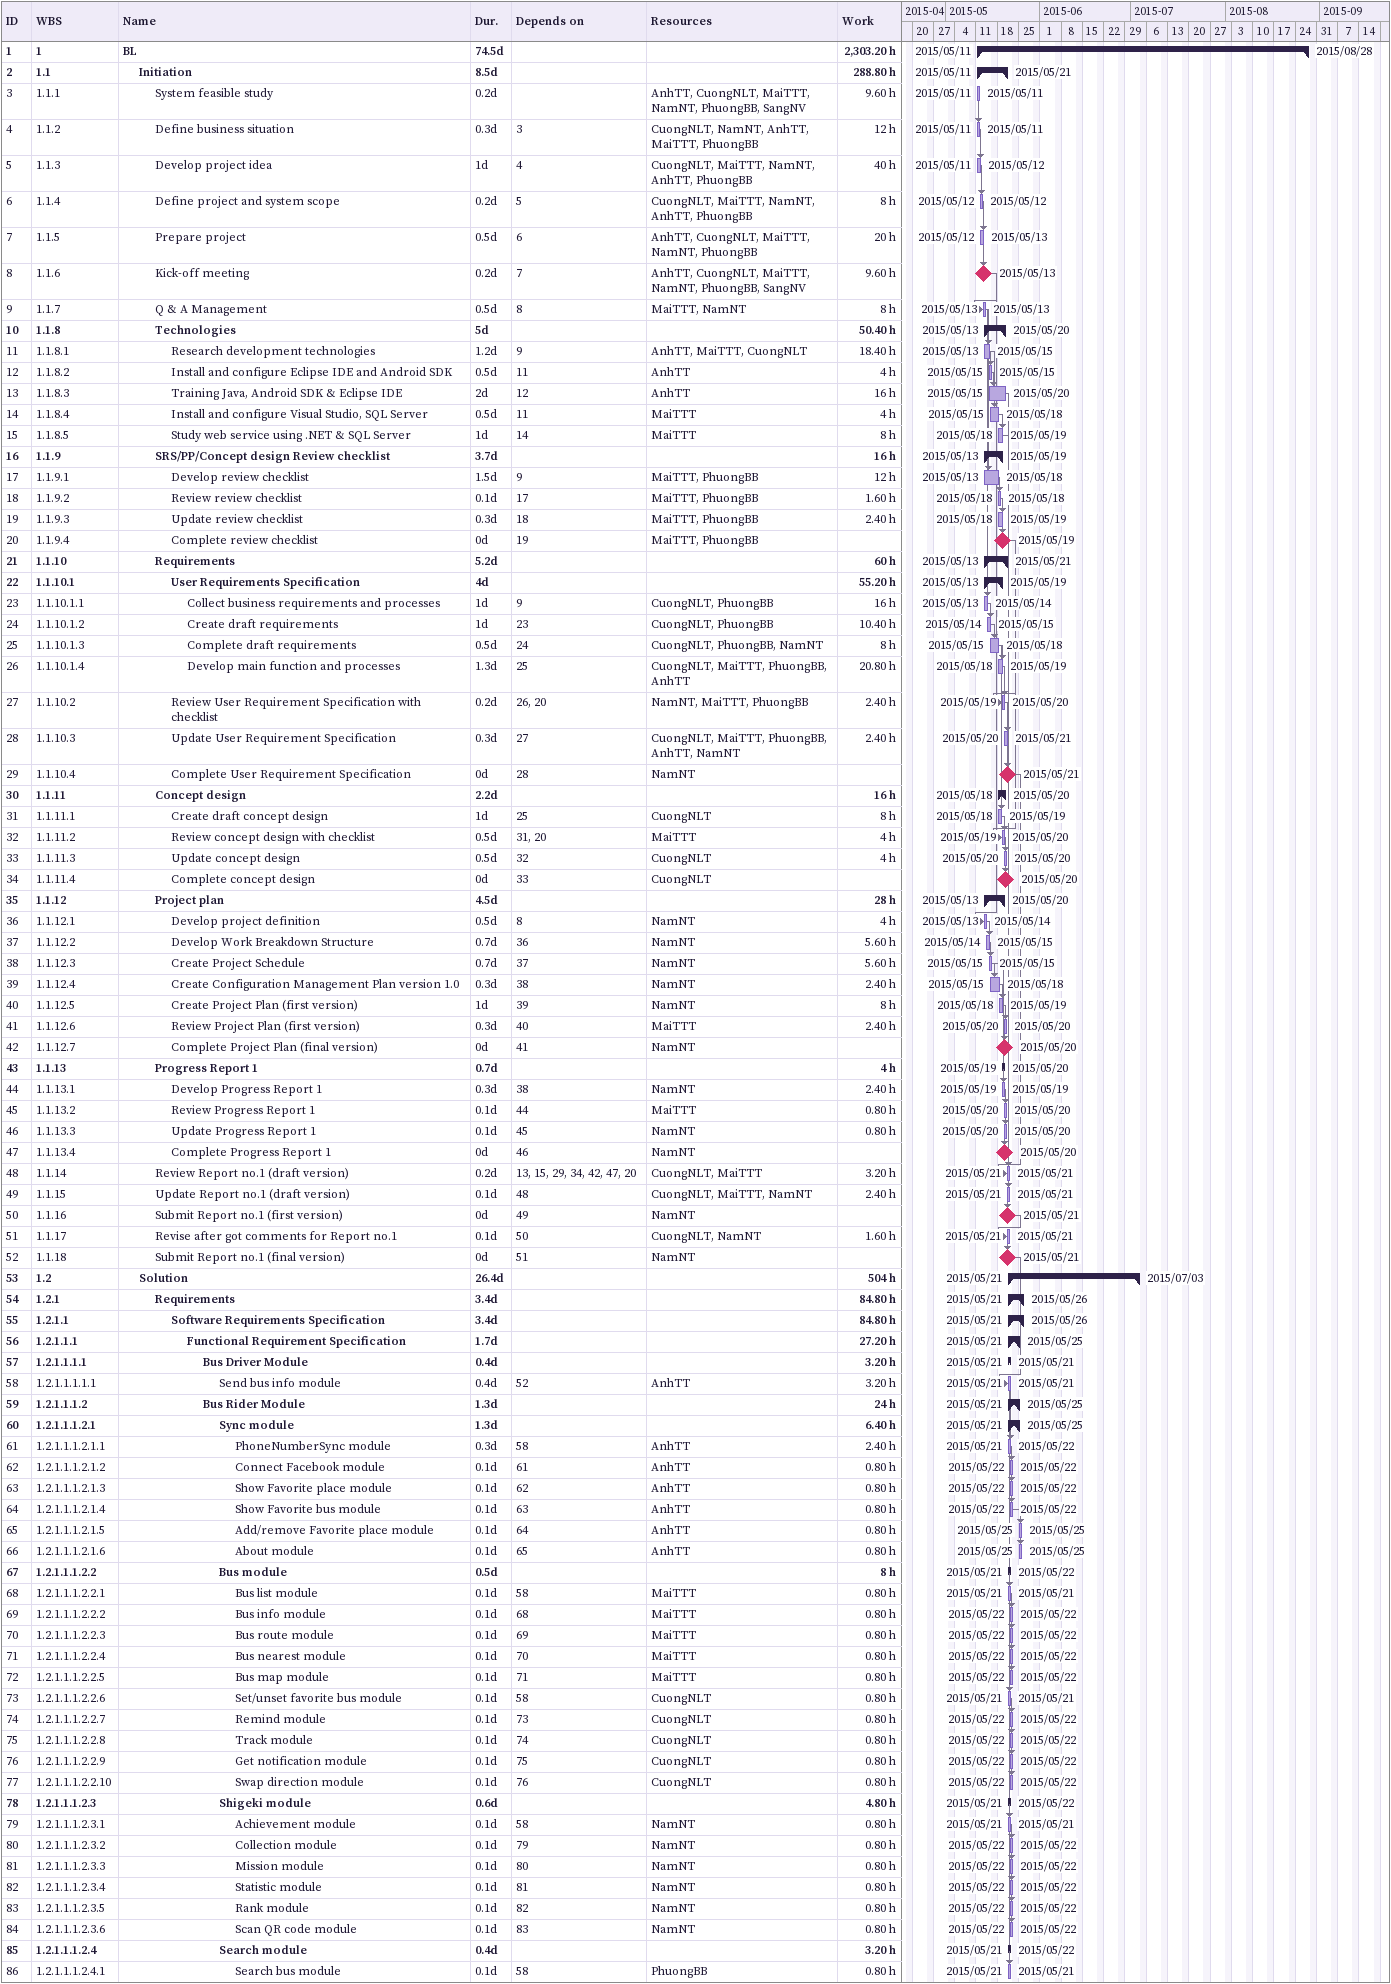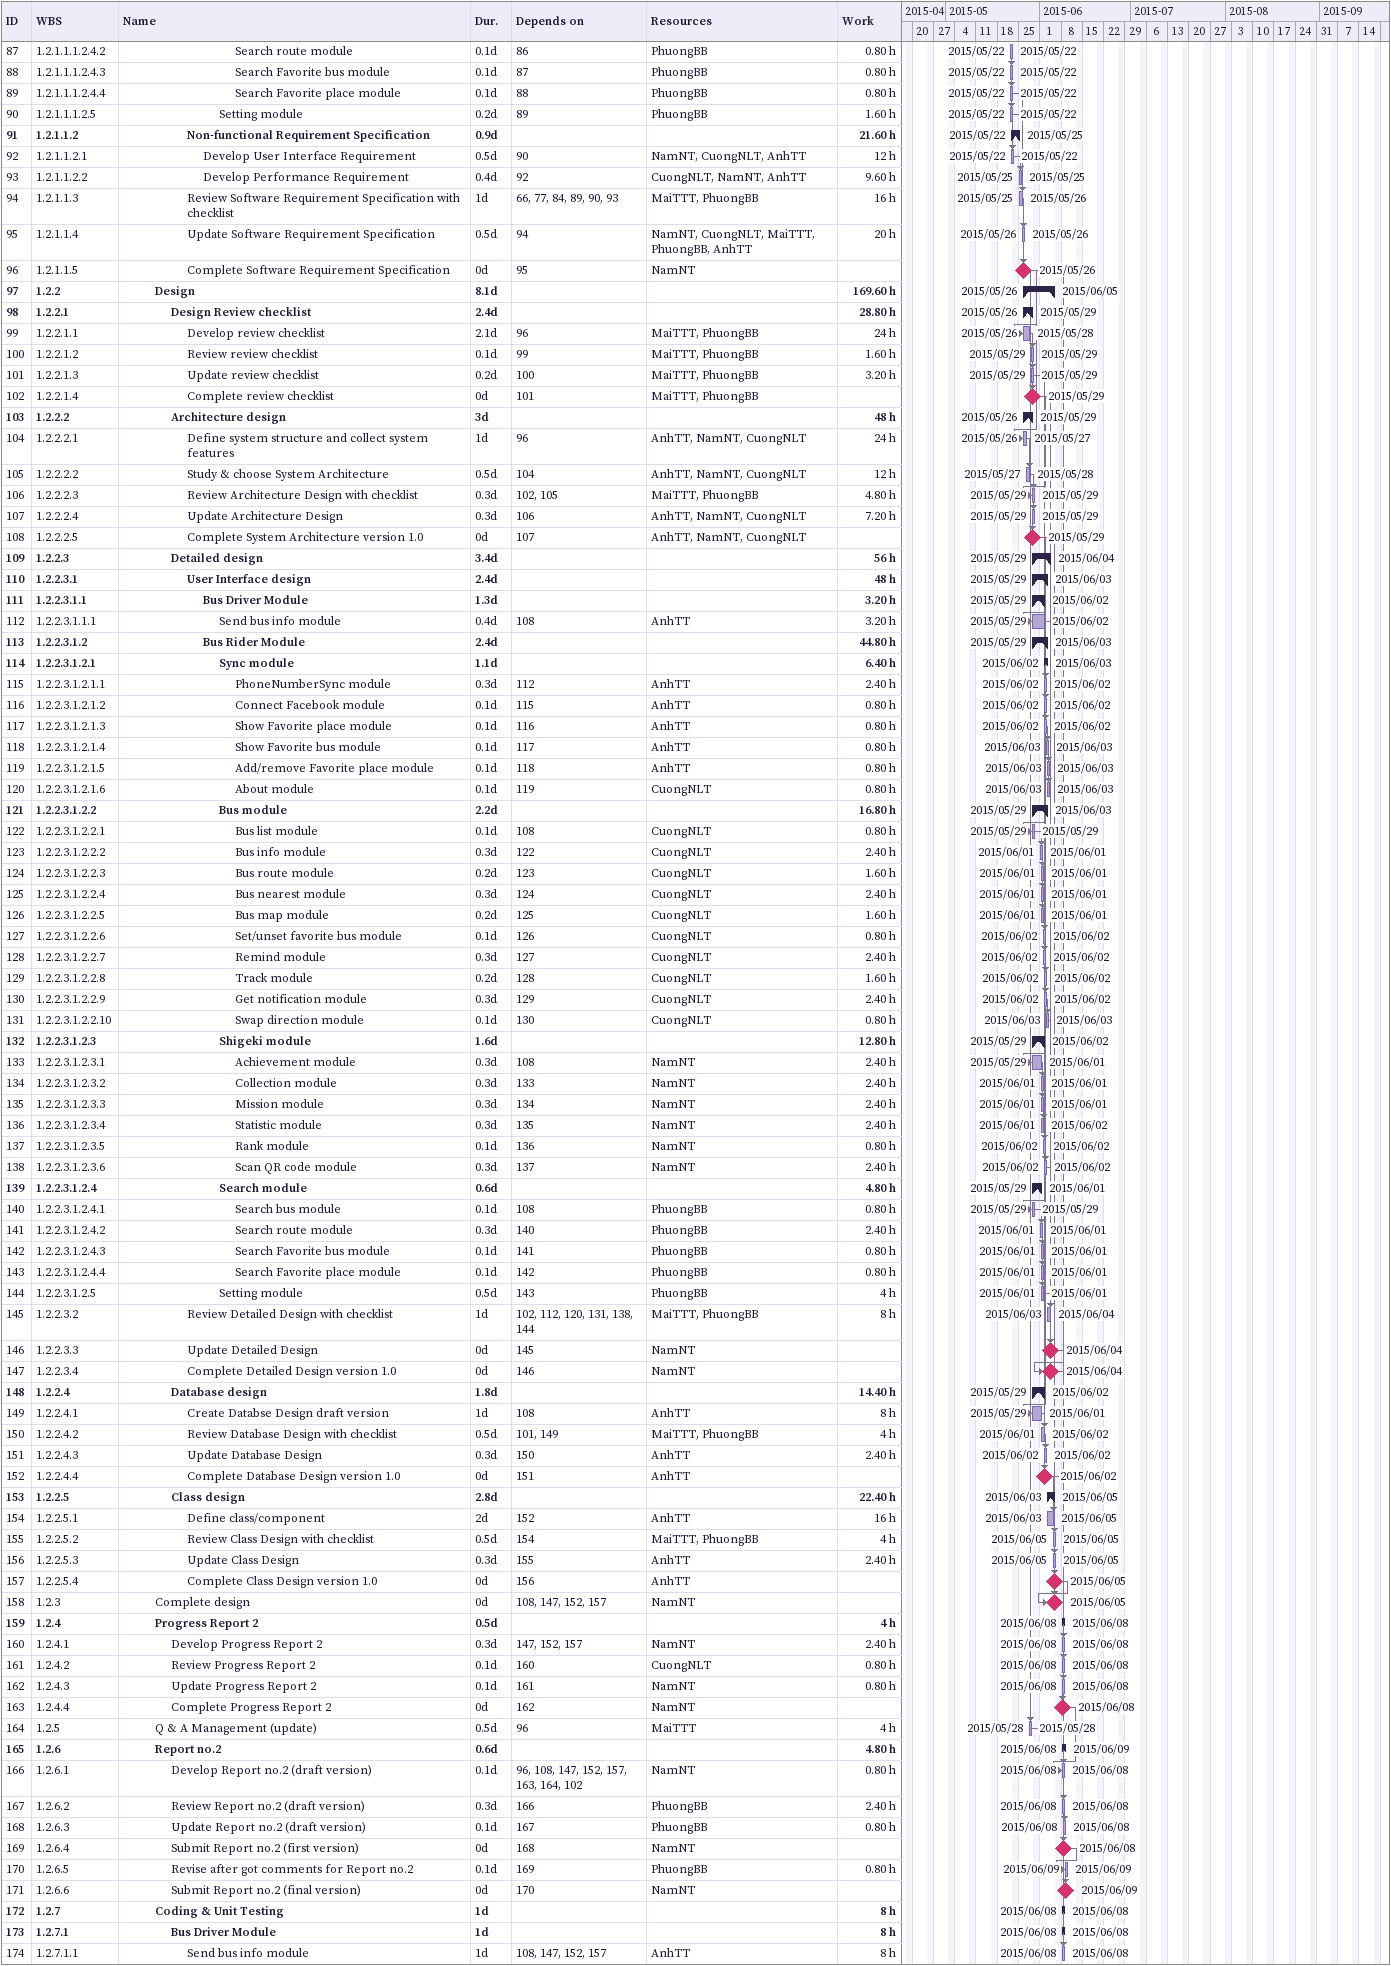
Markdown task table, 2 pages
| ID | WBS | Task | Duration | Start | Finish | Predecessors | Resources | Work (h) |
|---|---|---|---|---|---|---|---|---|
| 1 | 1 | **BL** | 74.5d | 2015-05-11 | 2015-08-28 |  |  | 2303.20 |
| 2 | 1.1 | **Initiation** | 8.5d | 2015-05-11 | 2015-05-21 |  |  | 288.80 |
| 3 | 1.1.1 | System feasible study | 0.2d | 2015-05-11 | 2015-05-11 |  | AnhTT, CuongNLT, MaiTTT, NamNT, PhuongBB, SangNV | 9.60 |
| 4 | 1.1.2 | Define business situation | 0.3d | 2015-05-11 | 2015-05-11 | 3 | CuongNLT, NamNT, AnhTT, MaiTTT, PhuongBB | 12 |
| 5 | 1.1.3 | Develop project idea | 1d | 2015-05-11 | 2015-05-12 | 4 | CuongNLT, MaiTTT, NamNT, AnhTT, PhuongBB | 40 |
| 6 | 1.1.4 | Define project and system scope | 0.2d | 2015-05-12 | 2015-05-12 | 5 | CuongNLT, MaiTTT, NamNT, AnhTT, PhuongBB | 8 |
| 7 | 1.1.5 | Prepare project | 0.5d | 2015-05-12 | 2015-05-13 | 6 | AnhTT, CuongNLT, MaiTTT, NamNT, PhuongBB | 20 |
| 8 | 1.1.6 | Kick-off meeting | 0.2d | 2015-05-13 | 2015-05-13 | 7 | AnhTT, CuongNLT, MaiTTT, NamNT, PhuongBB, SangNV | 9.60 |
| 9 | 1.1.7 | Q & A Management | 0.5d | 2015-05-13 | 2015-05-13 | 8 | MaiTTT, NamNT | 8 |
| 10 | 1.1.8 | **Technologies** | 5d | 2015-05-13 | 2015-05-20 |  |  | 50.40 |
| 11 | 1.1.8.1 | Research development technologies | 1.2d | 2015-05-13 | 2015-05-15 | 9 | AnhTT, MaiTTT, CuongNLT | 18.40 |
| 12 | 1.1.8.2 | Install and configure Eclipse IDE and Android SDK | 0.5d | 2015-05-15 | 2015-05-15 | 11 | AnhTT | 4 |
| 13 | 1.1.8.3 | Training Java, Android SDK & Eclipse IDE | 2d | 2015-05-15 | 2015-05-20 | 12 | AnhTT | 16 |
| 14 | 1.1.8.4 | Install and configure Visual Studio, SQL Server | 0.5d | 2015-05-15 | 2015-05-18 | 11 | MaiTTT | 4 |
| 15 | 1.1.8.5 | Study web service using .NET & SQL Server | 1d | 2015-05-18 | 2015-05-19 | 14 | MaiTTT | 8 |
| 16 | 1.1.9 | **SRS/PP/Concept design Review checklist** | 3.7d | 2015-05-13 | 2015-05-19 |  |  | 16 |
| 17 | 1.1.9.1 | Develop review checklist | 1.5d | 2015-05-13 | 2015-05-18 | 9 | MaiTTT, PhuongBB | 12 |
| 18 | 1.1.9.2 | Review review checklist | 0.1d | 2015-05-18 | 2015-05-18 | 17 | MaiTTT, PhuongBB | 1.60 |
| 19 | 1.1.9.3 | Update review checklist | 0.3d | 2015-05-18 | 2015-05-19 | 18 | MaiTTT, PhuongBB | 2.40 |
| 20 | 1.1.9.4 | Complete review checklist | 0d | 2015-05-19 | 2015-05-19 | 19 | MaiTTT, PhuongBB |  |
| 21 | 1.1.10 | **Requirements** | 5.2d | 2015-05-13 | 2015-05-21 |  |  | 60 |
| 22 | 1.1.10.1 | **User Requirements Specification** | 4d | 2015-05-13 | 2015-05-19 |  |  | 55.20 |
| 23 | 1.1.10.1.1 | Collect business requirements and processes | 1d | 2015-05-13 | 2015-05-14 | 9 | CuongNLT, PhuongBB | 16 |
| 24 | 1.1.10.1.2 | Create draft requirements | 1d | 2015-05-14 | 2015-05-15 | 23 | CuongNLT, PhuongBB | 10.40 |
| 25 | 1.1.10.1.3 | Complete draft requirements | 0.5d | 2015-05-15 | 2015-05-18 | 24 | CuongNLT, PhuongBB, NamNT | 8 |
| 26 | 1.1.10.1.4 | Develop main function and processes | 1.3d | 2015-05-18 | 2015-05-19 | 25 | CuongNLT, MaiTTT, PhuongBB, AnhTT | 20.80 |
| 27 | 1.1.10.2 | Review User Requirement Specification with checklist | 0.2d | 2015-05-19 | 2015-05-20 | 26, 20 | NamNT, MaiTTT, PhuongBB | 2.40 |
| 28 | 1.1.10.3 | Update User Requirement Specification | 0.3d | 2015-05-20 | 2015-05-21 | 27 | CuongNLT, MaiTTT, PhuongBB, AnhTT, NamNT | 2.40 |
| 29 | 1.1.10.4 | Complete User Requirement Specification | 0d | 2015-05-21 | 2015-05-21 | 28 | NamNT |  |
| 30 | 1.1.11 | **Concept design** | 2.2d | 2015-05-18 | 2015-05-20 |  |  | 16 |
| 31 | 1.1.11.1 | Create draft concept design | 1d | 2015-05-18 | 2015-05-19 | 25 | CuongNLT | 8 |
| 32 | 1.1.11.2 | Review concept design with checklist | 0.5d | 2015-05-19 | 2015-05-20 | 31, 20 | MaiTTT | 4 |
| 33 | 1.1.11.3 | Update concept design | 0.5d | 2015-05-20 | 2015-05-20 | 32 | CuongNLT | 4 |
| 34 | 1.1.11.4 | Complete concept design | 0d | 2015-05-20 | 2015-05-20 | 33 | CuongNLT |  |
| 35 | 1.1.12 | **Project plan** | 4.5d | 2015-05-13 | 2015-05-20 |  |  | 28 |
| 36 | 1.1.12.1 | Develop project definition | 0.5d | 2015-05-13 | 2015-05-14 | 8 | NamNT | 4 |
| 37 | 1.1.12.2 | Develop Work Breakdown Structure | 0.7d | 2015-05-14 | 2015-05-15 | 36 | NamNT | 5.60 |
| 38 | 1.1.12.3 | Create Project Schedule | 0.7d | 2015-05-15 | 2015-05-15 | 37 | NamNT | 5.60 |
| 39 | 1.1.12.4 | Create Configuration Management Plan version 1.0 | 0.3d | 2015-05-15 | 2015-05-18 | 38 | NamNT | 2.40 |
| 40 | 1.1.12.5 | Create Project Plan (first version) | 1d | 2015-05-18 | 2015-05-19 | 39 | NamNT | 8 |
| 41 | 1.1.12.6 | Review Project Plan (first version) | 0.3d | 2015-05-20 | 2015-05-20 | 40 | MaiTTT | 2.40 |
| 42 | 1.1.12.7 | Complete Project Plan (final version) | 0d | 2015-05-20 | 2015-05-20 | 41 | NamNT |  |
| 43 | 1.1.13 | **Progress Report 1** | 0.7d | 2015-05-19 | 2015-05-20 |  |  | 4 |
| 44 | 1.1.13.1 | Develop Progress Report 1 | 0.3d | 2015-05-19 | 2015-05-19 | 38 | NamNT | 2.40 |
| 45 | 1.1.13.2 | Review Progress Report 1 | 0.1d | 2015-05-20 | 2015-05-20 | 44 | MaiTTT | 0.80 |
| 46 | 1.1.13.3 | Update Progress Report 1 | 0.1d | 2015-05-20 | 2015-05-20 | 45 | NamNT | 0.80 |
| 47 | 1.1.13.4 | Complete Progress Report 1 | 0d | 2015-05-20 | 2015-05-20 | 46 | NamNT |  |
| 48 | 1.1.14 | Review Report no.1 (draft version) | 0.2d | 2015-05-21 | 2015-05-21 | 13, 15, 29, 34, 42, 47, 20 | CuongNLT, MaiTTT | 3.20 |
| 49 | 1.1.15 | Update Report no.1 (draft version) | 0.1d | 2015-05-21 | 2015-05-21 | 48 | CuongNLT, MaiTTT, NamNT | 2.40 |
| 50 | 1.1.16 | Submit Report no.1 (first version) | 0d | 2015-05-21 | 2015-05-21 | 49 | NamNT |  |
| 51 | 1.1.17 | Revise after got comments for Report no.1 | 0.1d | 2015-05-21 | 2015-05-21 | 50 | CuongNLT, NamNT | 1.60 |
| 52 | 1.1.18 | Submit Report no.1 (final version) | 0d | 2015-05-21 | 2015-05-21 | 51 | NamNT |  |
| 53 | 1.2 | **Solution** | 26.4d | 2015-05-21 | 2015-07-03 |  |  | 504 |
| 54 | 1.2.1 | **Requirements** | 3.4d | 2015-05-21 | 2015-05-26 |  |  | 84.80 |
| 55 | 1.2.1.1 | **Software Requirements Specification** | 3.4d | 2015-05-21 | 2015-05-26 |  |  | 84.80 |
| 56 | 1.2.1.1.1 | **Functional Requirement Specification** | 1.7d | 2015-05-21 | 2015-05-25 |  |  | 27.20 |
| 57 | 1.2.1.1.1.1 | **Bus Driver Module** | 0.4d | 2015-05-21 | 2015-05-21 |  |  | 3.20 |
| 58 | 1.2.1.1.1.1.1 | Send bus info module | 0.4d | 2015-05-21 | 2015-05-21 | 52 | AnhTT | 3.20 |
| 59 | 1.2.1.1.1.2 | **Bus Rider Module** | 1.3d | 2015-05-21 | 2015-05-25 |  |  | 24 |
| 60 | 1.2.1.1.1.2.1 | **Sync module** | 1.3d | 2015-05-21 | 2015-05-25 |  |  | 6.40 |
| 61 | 1.2.1.1.1.2.1.1 | PhoneNumberSync module | 0.3d | 2015-05-21 | 2015-05-22 | 58 | AnhTT | 2.40 |
| 62 | 1.2.1.1.1.2.1.2 | Connect Facebook module | 0.1d | 2015-05-22 | 2015-05-22 | 61 | AnhTT | 0.80 |
| 63 | 1.2.1.1.1.2.1.3 | Show Favorite place module | 0.1d | 2015-05-22 | 2015-05-22 | 62 | AnhTT | 0.80 |
| 64 | 1.2.1.1.1.2.1.4 | Show Favorite bus module | 0.1d | 2015-05-22 | 2015-05-22 | 63 | AnhTT | 0.80 |
| 65 | 1.2.1.1.1.2.1.5 | Add/remove Favorite place module | 0.1d | 2015-05-25 | 2015-05-25 | 64 | AnhTT | 0.80 |
| 66 | 1.2.1.1.1.2.1.6 | About module | 0.1d | 2015-05-25 | 2015-05-25 | 65 | AnhTT | 0.80 |
| 67 | 1.2.1.1.1.2.2 | **Bus module** | 0.5d | 2015-05-21 | 2015-05-22 |  |  | 8 |
| 68 | 1.2.1.1.1.2.2.1 | Bus list module | 0.1d | 2015-05-21 | 2015-05-21 | 58 | MaiTTT | 0.80 |
| 69 | 1.2.1.1.1.2.2.2 | Bus info module | 0.1d | 2015-05-22 | 2015-05-22 | 68 | MaiTTT | 0.80 |
| 70 | 1.2.1.1.1.2.2.3 | Bus route module | 0.1d | 2015-05-22 | 2015-05-22 | 69 | MaiTTT | 0.80 |
| 71 | 1.2.1.1.1.2.2.4 | Bus nearest module | 0.1d | 2015-05-22 | 2015-05-22 | 70 | MaiTTT | 0.80 |
| 72 | 1.2.1.1.1.2.2.5 | Bus map module | 0.1d | 2015-05-22 | 2015-05-22 | 71 | MaiTTT | 0.80 |
| 73 | 1.2.1.1.1.2.2.6 | Set/unset favorite bus module | 0.1d | 2015-05-21 | 2015-05-21 | 58 | CuongNLT | 0.80 |
| 74 | 1.2.1.1.1.2.2.7 | Remind module | 0.1d | 2015-05-22 | 2015-05-22 | 73 | CuongNLT | 0.80 |
| 75 | 1.2.1.1.1.2.2.8 | Track module | 0.1d | 2015-05-22 | 2015-05-22 | 74 | CuongNLT | 0.80 |
| 76 | 1.2.1.1.1.2.2.9 | Get notification module | 0.1d | 2015-05-22 | 2015-05-22 | 75 | CuongNLT | 0.80 |
| 77 | 1.2.1.1.1.2.2.10 | Swap direction module | 0.1d | 2015-05-22 | 2015-05-22 | 76 | CuongNLT | 0.80 |
| 78 | 1.2.1.1.1.2.3 | **Shigeki module** | 0.6d | 2015-05-21 | 2015-05-22 |  |  | 4.80 |
| 79 | 1.2.1.1.1.2.3.1 | Achievement module | 0.1d | 2015-05-21 | 2015-05-21 | 58 | NamNT | 0.80 |
| 80 | 1.2.1.1.1.2.3.2 | Collection module | 0.1d | 2015-05-22 | 2015-05-22 | 79 | NamNT | 0.80 |
| 81 | 1.2.1.1.1.2.3.3 | Mission module | 0.1d | 2015-05-22 | 2015-05-22 | 80 | NamNT | 0.80 |
| 82 | 1.2.1.1.1.2.3.4 | Statistic module | 0.1d | 2015-05-22 | 2015-05-22 | 81 | NamNT | 0.80 |
| 83 | 1.2.1.1.1.2.3.5 | Rank module | 0.1d | 2015-05-22 | 2015-05-22 | 82 | NamNT | 0.80 |
| 84 | 1.2.1.1.1.2.3.6 | Scan QR code module | 0.1d | 2015-05-22 | 2015-05-22 | 83 | NamNT | 0.80 |
| 85 | 1.2.1.1.1.2.4 | **Search module** | 0.4d | 2015-05-21 | 2015-05-22 |  |  | 3.20 |
| 86 | 1.2.1.1.1.2.4.1 | Search bus module | 0.1d | 2015-05-21 | 2015-05-21 | 58 | PhuongBB | 0.80 |
| 87 | 1.2.1.1.1.2.4.2 | Search route module | 0.1d | 2015-05-22 | 2015-05-22 | 86 | PhuongBB | 0.80 |
| 88 | 1.2.1.1.1.2.4.3 | Search Favorite bus module | 0.1d | 2015-05-22 | 2015-05-22 | 87 | PhuongBB | 0.80 |
| 89 | 1.2.1.1.1.2.4.4 | Search Favorite place module | 0.1d | 2015-05-22 | 2015-05-22 | 88 | PhuongBB | 0.80 |
| 90 | 1.2.1.1.1.2.5 | Setting module | 0.2d | 2015-05-22 | 2015-05-22 | 89 | PhuongBB | 1.60 |
| 91 | 1.2.1.1.2 | **Non-functional Requirement Specification** | 0.9d | 2015-05-22 | 2015-05-25 |  |  | 21.60 |
| 92 | 1.2.1.1.2.1 | Develop User Interface Requirement | 0.5d | 2015-05-22 | 2015-05-22 | 90 | NamNT, CuongNLT, AnhTT | 12 |
| 93 | 1.2.1.1.2.2 | Develop Performance Requirement | 0.4d | 2015-05-25 | 2015-05-25 | 92 | CuongNLT, NamNT, AnhTT | 9.60 |
| 94 | 1.2.1.1.3 | Review Software Requirement Specification with checklist | 1d | 2015-05-25 | 2015-05-26 | 66, 77, 84, 89, 90, 93 | MaiTTT, PhuongBB | 16 |
| 95 | 1.2.1.1.4 | Update Software Requirement Specification | 0.5d | 2015-05-26 | 2015-05-26 | 94 | NamNT, CuongNLT, MaiTTT, PhuongBB, AnhTT | 20 |
| 96 | 1.2.1.1.5 | Complete Software Requirement Specification | 0d | 2015-05-26 | 2015-05-26 | 95 | NamNT |  |
| 97 | 1.2.2 | **Design** | 8.1d | 2015-05-26 | 2015-06-05 |  |  | 169.60 |
| 98 | 1.2.2.1 | **Design Review checklist** | 2.4d | 2015-05-26 | 2015-05-29 |  |  | 28.80 |
| 99 | 1.2.2.1.1 | Develop review checklist | 2.1d | 2015-05-26 | 2015-05-28 | 96 | MaiTTT, PhuongBB | 24 |
| 100 | 1.2.2.1.2 | Review review checklist | 0.1d | 2015-05-29 | 2015-05-29 | 99 | MaiTTT, PhuongBB | 1.60 |
| 101 | 1.2.2.1.3 | Update review checklist | 0.2d | 2015-05-29 | 2015-05-29 | 100 | MaiTTT, PhuongBB | 3.20 |
| 102 | 1.2.2.1.4 | Complete review checklist | 0d | 2015-05-29 | 2015-05-29 | 101 | MaiTTT, PhuongBB |  |
| 103 | 1.2.2.2 | **Architecture design** | 3d | 2015-05-26 | 2015-05-29 |  |  | 48 |
| 104 | 1.2.2.2.1 | Define system structure and collect system features | 1d | 2015-05-26 | 2015-05-27 | 96 | AnhTT, NamNT, CuongNLT | 24 |
| 105 | 1.2.2.2.2 | Study & choose System Architecture | 0.5d | 2015-05-27 | 2015-05-28 | 104 | AnhTT, NamNT, CuongNLT | 12 |
| 106 | 1.2.2.2.3 | Review Architecture Design with checklist | 0.3d | 2015-05-29 | 2015-05-29 | 102, 105 | MaiTTT, PhuongBB | 4.80 |
| 107 | 1.2.2.2.4 | Update Architecture Design | 0.3d | 2015-05-29 | 2015-05-29 | 106 | AnhTT, NamNT, CuongNLT | 7.20 |
| 108 | 1.2.2.2.5 | Complete System Architecture version 1.0 | 0d | 2015-05-29 | 2015-05-29 | 107 | AnhTT, NamNT, CuongNLT |  |
| 109 | 1.2.2.3 | **Detailed design** | 3.4d | 2015-05-29 | 2015-06-04 |  |  | 56 |
| 110 | 1.2.2.3.1 | **User Interface design** | 2.4d | 2015-05-29 | 2015-06-03 |  |  | 48 |
| 111 | 1.2.2.3.1.1 | **Bus Driver Module** | 1.3d | 2015-05-29 | 2015-06-02 |  |  | 3.20 |
| 112 | 1.2.2.3.1.1.1 | Send bus info module | 0.4d | 2015-05-29 | 2015-06-02 | 108 | AnhTT | 3.20 |
| 113 | 1.2.2.3.1.2 | **Bus Rider Module** | 2.4d | 2015-05-29 | 2015-06-03 |  |  | 44.80 |
| 114 | 1.2.2.3.1.2.1 | **Sync module** | 1.1d | 2015-06-02 | 2015-06-03 |  |  | 6.40 |
| 115 | 1.2.2.3.1.2.1.1 | PhoneNumberSync module | 0.3d | 2015-06-02 | 2015-06-02 | 112 | AnhTT | 2.40 |
| 116 | 1.2.2.3.1.2.1.2 | Connect Facebook module | 0.1d | 2015-06-02 | 2015-06-02 | 115 | AnhTT | 0.80 |
| 117 | 1.2.2.3.1.2.1.3 | Show Favorite place module | 0.1d | 2015-06-02 | 2015-06-02 | 116 | AnhTT | 0.80 |
| 118 | 1.2.2.3.1.2.1.4 | Show Favorite bus module | 0.1d | 2015-06-03 | 2015-06-03 | 117 | AnhTT | 0.80 |
| 119 | 1.2.2.3.1.2.1.5 | Add/remove Favorite place module | 0.1d | 2015-06-03 | 2015-06-03 | 118 | AnhTT | 0.80 |
| 120 | 1.2.2.3.1.2.1.6 | About module | 0.1d | 2015-06-03 | 2015-06-03 | 119 | CuongNLT | 0.80 |
| 121 | 1.2.2.3.1.2.2 | **Bus module** | 2.2d | 2015-05-29 | 2015-06-03 |  |  | 16.80 |
| 122 | 1.2.2.3.1.2.2.1 | Bus list module | 0.1d | 2015-05-29 | 2015-05-29 | 108 | CuongNLT | 0.80 |
| 123 | 1.2.2.3.1.2.2.2 | Bus info module | 0.3d | 2015-06-01 | 2015-06-01 | 122 | CuongNLT | 2.40 |
| 124 | 1.2.2.3.1.2.2.3 | Bus route module | 0.2d | 2015-06-01 | 2015-06-01 | 123 | CuongNLT | 1.60 |
| 125 | 1.2.2.3.1.2.2.4 | Bus nearest module | 0.3d | 2015-06-01 | 2015-06-01 | 124 | CuongNLT | 2.40 |
| 126 | 1.2.2.3.1.2.2.5 | Bus map module | 0.2d | 2015-06-01 | 2015-06-01 | 125 | CuongNLT | 1.60 |
| 127 | 1.2.2.3.1.2.2.6 | Set/unset favorite bus module | 0.1d | 2015-06-02 | 2015-06-02 | 126 | CuongNLT | 0.80 |
| 128 | 1.2.2.3.1.2.2.7 | Remind module | 0.3d | 2015-06-02 | 2015-06-02 | 127 | CuongNLT | 2.40 |
| 129 | 1.2.2.3.1.2.2.8 | Track module | 0.2d | 2015-06-02 | 2015-06-02 | 128 | CuongNLT | 1.60 |
| 130 | 1.2.2.3.1.2.2.9 | Get notification module | 0.3d | 2015-06-02 | 2015-06-02 | 129 | CuongNLT | 2.40 |
| 131 | 1.2.2.3.1.2.2.10 | Swap direction module | 0.1d | 2015-06-03 | 2015-06-03 | 130 | CuongNLT | 0.80 |
| 132 | 1.2.2.3.1.2.3 | **Shigeki module** | 1.6d | 2015-05-29 | 2015-06-02 |  |  | 12.80 |
| 133 | 1.2.2.3.1.2.3.1 | Achievement module | 0.3d | 2015-05-29 | 2015-06-01 | 108 | NamNT | 2.40 |
| 134 | 1.2.2.3.1.2.3.2 | Collection module | 0.3d | 2015-06-01 | 2015-06-01 | 133 | NamNT | 2.40 |
| 135 | 1.2.2.3.1.2.3.3 | Mission module | 0.3d | 2015-06-01 | 2015-06-01 | 134 | NamNT | 2.40 |
| 136 | 1.2.2.3.1.2.3.4 | Statistic module | 0.3d | 2015-06-01 | 2015-06-02 | 135 | NamNT | 2.40 |
| 137 | 1.2.2.3.1.2.3.5 | Rank module | 0.1d | 2015-06-02 | 2015-06-02 | 136 | NamNT | 0.80 |
| 138 | 1.2.2.3.1.2.3.6 | Scan QR code module | 0.3d | 2015-06-02 | 2015-06-02 | 137 | NamNT | 2.40 |
| 139 | 1.2.2.3.1.2.4 | **Search module** | 0.6d | 2015-05-29 | 2015-06-01 |  |  | 4.80 |
| 140 | 1.2.2.3.1.2.4.1 | Search bus module | 0.1d | 2015-05-29 | 2015-05-29 | 108 | PhuongBB | 0.80 |
| 141 | 1.2.2.3.1.2.4.2 | Search route module | 0.3d | 2015-06-01 | 2015-06-01 | 140 | PhuongBB | 2.40 |
| 142 | 1.2.2.3.1.2.4.3 | Search Favorite bus module | 0.1d | 2015-06-01 | 2015-06-01 | 141 | PhuongBB | 0.80 |
| 143 | 1.2.2.3.1.2.4.4 | Search Favorite place module | 0.1d | 2015-06-01 | 2015-06-01 | 142 | PhuongBB | 0.80 |
| 144 | 1.2.2.3.1.2.5 | Setting module | 0.5d | 2015-06-01 | 2015-06-01 | 143 | PhuongBB | 4 |
| 145 | 1.2.2.3.2 | Review Detailed Design with checklist | 1d | 2015-06-03 | 2015-06-04 | 102, 112, 120, 131, 138, 144 | MaiTTT, PhuongBB | 8 |
| 146 | 1.2.2.3.3 | Update Detailed Design | 0d | 2015-06-04 | 2015-06-04 | 145 | NamNT |  |
| 147 | 1.2.2.3.4 | Complete Detailed Design version 1.0 | 0d | 2015-06-04 | 2015-06-04 | 146 | NamNT |  |
| 148 | 1.2.2.4 | **Database design** | 1.8d | 2015-05-29 | 2015-06-02 |  |  | 14.40 |
| 149 | 1.2.2.4.1 | Create Databse Design draft version | 1d | 2015-05-29 | 2015-06-01 | 108 | AnhTT | 8 |
| 150 | 1.2.2.4.2 | Review Database Design with checklist | 0.5d | 2015-06-01 | 2015-06-02 | 101, 149 | MaiTTT, PhuongBB | 4 |
| 151 | 1.2.2.4.3 | Update Database Design | 0.3d | 2015-06-02 | 2015-06-02 | 150 | AnhTT | 2.40 |
| 152 | 1.2.2.4.4 | Complete Database Design version 1.0 | 0d | 2015-06-02 | 2015-06-02 | 151 | AnhTT |  |
| 153 | 1.2.2.5 | **Class design** | 2.8d | 2015-06-03 | 2015-06-05 |  |  | 22.40 |
| 154 | 1.2.2.5.1 | Define class/component | 2d | 2015-06-03 | 2015-06-05 | 152 | AnhTT | 16 |
| 155 | 1.2.2.5.2 | Review Class Design with checklist | 0.5d | 2015-06-05 | 2015-06-05 | 154 | MaiTTT, PhuongBB | 4 |
| 156 | 1.2.2.5.3 | Update Class Design | 0.3d | 2015-06-05 | 2015-06-05 | 155 | AnhTT | 2.40 |
| 157 | 1.2.2.5.4 | Complete Class Design version 1.0 | 0d | 2015-06-05 | 2015-06-05 | 156 | AnhTT |  |
| 158 | 1.2.3 | Complete design | 0d | 2015-06-05 | 2015-06-05 | 108, 147, 152, 157 | NamNT |  |
| 159 | 1.2.4 | **Progress Report 2** | 0.5d | 2015-06-08 | 2015-06-08 |  |  | 4 |
| 160 | 1.2.4.1 | Develop Progress Report 2 | 0.3d | 2015-06-08 | 2015-06-08 | 147, 152, 157 | NamNT | 2.40 |
| 161 | 1.2.4.2 | Review Progress Report 2 | 0.1d | 2015-06-08 | 2015-06-08 | 160 | CuongNLT | 0.80 |
| 162 | 1.2.4.3 | Update Progress Report 2 | 0.1d | 2015-06-08 | 2015-06-08 | 161 | NamNT | 0.80 |
| 163 | 1.2.4.4 | Complete Progress Report 2 | 0d | 2015-06-08 | 2015-06-08 | 162 | NamNT |  |
| 164 | 1.2.5 | Q & A Management (update) | 0.5d | 2015-05-28 | 2015-05-28 | 96 | MaiTTT | 4 |
| 165 | 1.2.6 | **Report no.2** | 0.6d | 2015-06-08 | 2015-06-09 |  |  | 4.80 |
| 166 | 1.2.6.1 | Develop Report no.2 (draft version) | 0.1d | 2015-06-08 | 2015-06-08 | 96, 108, 147, 152, 157, 163, 164, 102 | NamNT | 0.80 |
| 167 | 1.2.6.2 | Review Report no.2 (draft version) | 0.3d | 2015-06-08 | 2015-06-08 | 166 | PhuongBB | 2.40 |
| 168 | 1.2.6.3 | Update Report no.2 (draft version) | 0.1d | 2015-06-08 | 2015-06-08 | 167 | PhuongBB | 0.80 |
| 169 | 1.2.6.4 | Submit Report no.2 (first version) | 0d | 2015-06-08 | 2015-06-08 | 168 | NamNT |  |
| 170 | 1.2.6.5 | Revise after got comments for Report no.2 | 0.1d | 2015-06-09 | 2015-06-09 | 169 | PhuongBB | 0.80 |
| 171 | 1.2.6.6 | Submit Report no.2 (final version) | 0d | 2015-06-09 | 2015-06-09 | 170 | NamNT |  |
| 172 | 1.2.7 | **Coding & Unit Testing** | 1d | 2015-06-08 | 2015-06-08 |  |  | 8 |
| 173 | 1.2.7.1 | **Bus Driver Module** | 1d | 2015-06-08 | 2015-06-08 |  |  | 8 |
| 174 | 1.2.7.1.1 | Send bus info module | 1d | 2015-06-08 | 2015-06-08 | 108, 147, 152, 157 | AnhTT | 8 |
